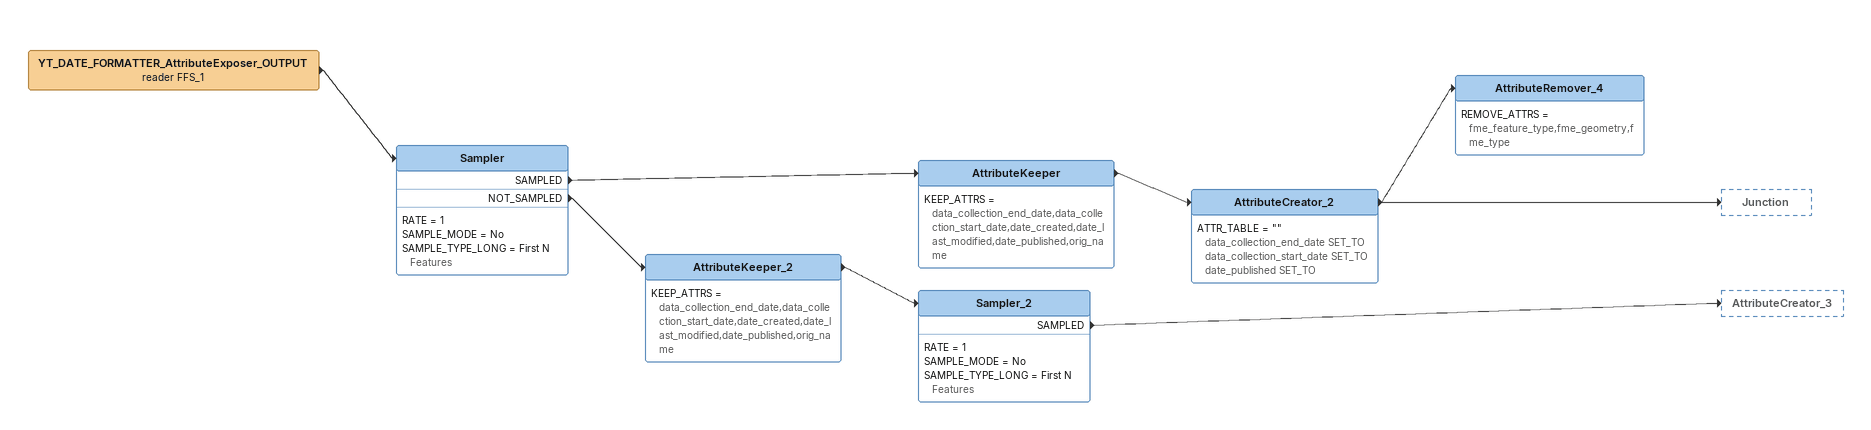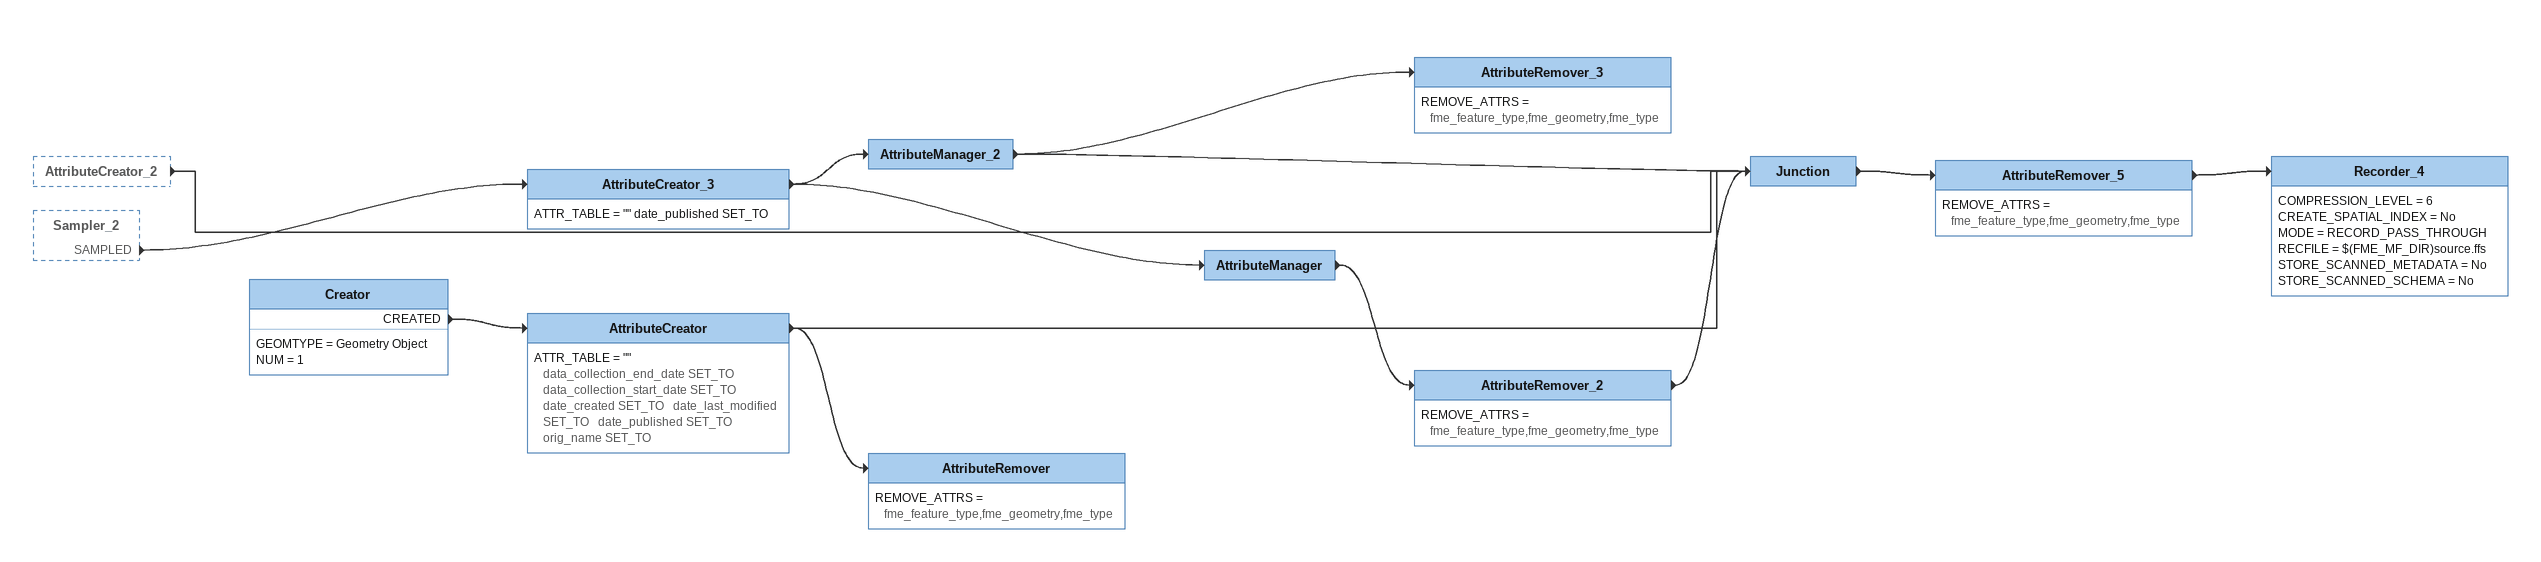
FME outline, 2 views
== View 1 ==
YT_DATE_FORMATTER_AttributeExposer_OUTPUT (reader FFS_1)
    -> Sampler
Sampler
    RATE = 1
    SAMPLE_MODE = No
    SAMPLE_TYPE_LONG = First N Features
    SAMPLED -> AttributeKeeper
    NOT_SAMPLED -> AttributeKeeper_2
AttributeKeeper
    KEEP_ATTRS = data_collection_end_date,data_collection_start_date,date_created,date_last_modified,date_published,orig_name
    -> AttributeCreator_2
AttributeCreator_2
    ATTR_TABLE = "" data_collection_end_date SET_TO   data_collection_start_date SET_TO   date_published SET_TO
    -> Junction
    -> AttributeRemover_4
AttributeRemover_4
    REMOVE_ATTRS = fme_feature_type,fme_geometry,fme_type
AttributeKeeper_2
    KEEP_ATTRS = data_collection_end_date,data_collection_start_date,date_created,date_last_modified,date_published,orig_name
    -> Sampler_2
Sampler_2
    RATE = 1
    SAMPLE_MODE = No
    SAMPLE_TYPE_LONG = First N Features
    SAMPLED -> AttributeCreator_3

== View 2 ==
AttributeCreator_2 [outside]
    -> Junction
Sampler_2 [outside]
    SAMPLED -> AttributeCreator_3
AttributeCreator_3
    ATTR_TABLE = "" date_published SET_TO
    -> AttributeManager
    -> AttributeManager_2
AttributeManager_2
    -> AttributeRemover_3
    -> Junction
AttributeRemover_3
    REMOVE_ATTRS = fme_feature_type,fme_geometry,fme_type
AttributeManager
    -> AttributeRemover_2
AttributeRemover_2
    REMOVE_ATTRS = fme_feature_type,fme_geometry,fme_type
    -> Junction
Creator
    GEOMTYPE = Geometry Object
    NUM = 1
    CREATED -> AttributeCreator
AttributeCreator
    ATTR_TABLE = "" data_collection_end_date SET_TO   data_collection_start_date SET_TO   date_created SET_TO   date_last_modified SET_TO   date_published SET_TO   orig_name SET_TO
    -> AttributeRemover
    -> Junction
Junction
    -> AttributeRemover_5
AttributeRemover_5
    REMOVE_ATTRS = fme_feature_type,fme_geometry,fme_type
    -> Recorder_4
Recorder_4
    COMPRESSION_LEVEL = 6
    CREATE_SPATIAL_INDEX = No
    MODE = RECORD_PASS_THROUGH
    RECFILE = $(FME_MF_DIR)source.ffs
    STORE_SCANNED_METADATA = No
    STORE_SCANNED_SCHEMA = No
AttributeRemover
    REMOVE_ATTRS = fme_feature_type,fme_geometry,fme_type
